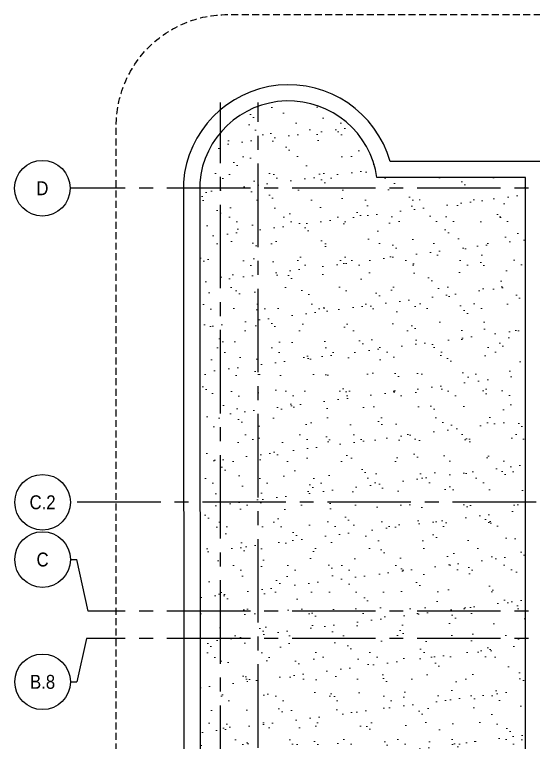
# Model space of a CAD drawing. Header units: inches. Extents: x 492 to 3438, y 475 to 1734.
# Drawn here: x 492 to 940, y 1106 to 1734 of the extents above; entities that cross this region are included whole.
import ezdxf
from ezdxf.enums import TextEntityAlignment as Align

# ---------------------------------------------------------------- set-up
doc = ezdxf.new("R2010")
doc.units = ezdxf.units.IN
doc.header["$LTSCALE"] = 96
doc.header["$MEASUREMENT"] = 0
doc.linetypes.add('CENTER2', pattern=[1.125, 0.75, -0.125, 0.125, -0.125])
doc.linetypes.add('HIDDEN4', pattern=[0.09375, 0.0625, -0.03125])
for name, color, linetype in [('A-GRID-IDEN', 1, 'Continuous'), ('A-GRID-LINE', 13, 'CENTER2'), ('A-Wall-Bldg-Belw', 235, 'HIDDEN4'), ('DET-09', 33, 'Continuous')]:
    doc.layers.add(name, color=color, linetype=linetype)
doc.layers.add('S-HATCH1', color=4, linetype='Continuous', lineweight=0)
doc.styles.add('x-p_col_grid-6h$0$TITLE', font='', dxfattribs={"width": 0.9})
doc.styles.get('x-p_col_grid-6h$0$TITLE').set_extended_font_data('AvantGarde Bk BT')

# ---------------------------------------------------------------- blocks, each defined once
blk = doc.blocks.new('th-parapet-hatch')
at = {"layer": 'S-HATCH1'}
h = blk.add_hatch(dxfattribs=at)
h.set_pattern_fill('GYPBOARD', color=8, scale=15, style=0)
h.set_pattern_definition([(37.5, (-3362.694, 432.313), (-0.9449, 28.90236), [0, -22.8, 0, -25.5, 0, -24.375]), (7.5, (-3362.694, 432.313), (26.54665, 42.3322), [0, -12.3, 0, -20.55, 0, -7.875]), (327.5, (-3381.144, 432.313), (46.71213, 0.08489), [0, -7.5, 0, -27, 0, -35.25]), (317.5, (-3381.144, 432.313), (45.0919, 13.16513), [0, -3.75, 0, -17.7, 0, -20.25])])
h.paths.add_polyline_path([(-12.44, 0), (-280.06, 0), (-280.06, 8), (-293.13, 8), (-293.13, -571.83), (-284.13, -571.83), (-217.93, -571.83), (-165.08, -571.83, 0.893164), (-12.05, -567.43)])
at = {"layer": 'DET-09'}
for points in [[(-307.13, 7.99), (-307.13, -585.83), (-298.13, -585.83), (-298.13, -585.83), (-203.93, -585.83), (-203.93, -585.83), (-176.39, -585.83, 0.837063), (1.95, -567.99)], [(-293.13, 7.99), (-293.13, -571.83), (-284.13, -571.83), (-284.13, -571.83), (-217.93, -571.83), (-217.93, -571.83), (-165.08, -571.83, 0.893164), (-12.05, -567.43), (-12.44, 0)]]:
    blk.add_lwpolyline(points, format="xyb", dxfattribs=at)
blk.add_lwpolyline([(1.95, -567.99), (1.56, 0)], dxfattribs=at)
blk = doc.blocks.new('x-p_col_grid-6h$0$tag-colbub')
at = {"linetype": 'Continuous'}
blk.add_circle((0, 0), 0.25, dxfattribs=at)
at = {"style": 'x-p_col_grid-6h$0$TITLE', "width": 0.9}
blk.add_attdef('COLNUM', text='', height=0.125, dxfattribs=at).set_placement((0, 0), align=Align.MIDDLE_CENTER)

msp = doc.modelspace()

# ---------------------------------------------------------------- linework, layer by layer
at = {"layer": 'A-GRID-LINE'}
for p, q in [((669.61, 525.47), (669.61, 1657.77)), ((702.11, 560.98), (702.11, 1657.77)), ((3395.41, 1583.76), (539.84, 1583.76)), ((1050.01, 1312.79), (540.03, 1312.79)), ((540.03, 1263.37), (545.63, 1263.37)), ((555.52, 1218.76), (545.63, 1263.37)), ((3395.41, 1218.76), (555.52, 1218.76)), ((553.92, 1195.24), (545.63, 1157.85)), ((3395.41, 1195.24), (553.92, 1195.24)), ((540.03, 1157.85), (545.63, 1157.85))]:
    msp.add_line(p, q, dxfattribs=at)
at = {"layer": 'A-Wall-Bldg-Belw', "flags": 128}
msp.add_lwpolyline([(579.61, 648.76), (579.61, 1637.62, -0.414214), (675.61, 1733.62), (3293.88, 1733.62, -0.414214), (3437.88, 1589.62), (3437.88, 678.76, -0.375161), (3347.88, 588.76), (639.61, 588.76, -0.414214)], format="xyb", close=True, dxfattribs=at)

# ---------------------------------------------------------------- block references
at = {"layer": 'A-GRID-IDEN', "xscale": 96, "yscale": 96, "zscale": 96}
for p, values in [((515.84, 1583.76), {'COLNUM': 'D'}), ((516.03, 1312.77), {'COLNUM': 'C.2'}), ((516.03, 1263.37), {'COLNUM': 'C'}), ((516.03, 1157.85), {'COLNUM': 'B.8'})]:
    msp.add_blockref('x-p_col_grid-6h$0$tag-colbub', p, dxfattribs=at).add_auto_attribs(values)
at = {"layer": 'A-Wall-Bldg-Belw', "rotation": 180}
msp.add_blockref('th-parapet-hatch', (639.61, 1021.07), dxfattribs=at)

doc.saveas('drawing.dxf')
